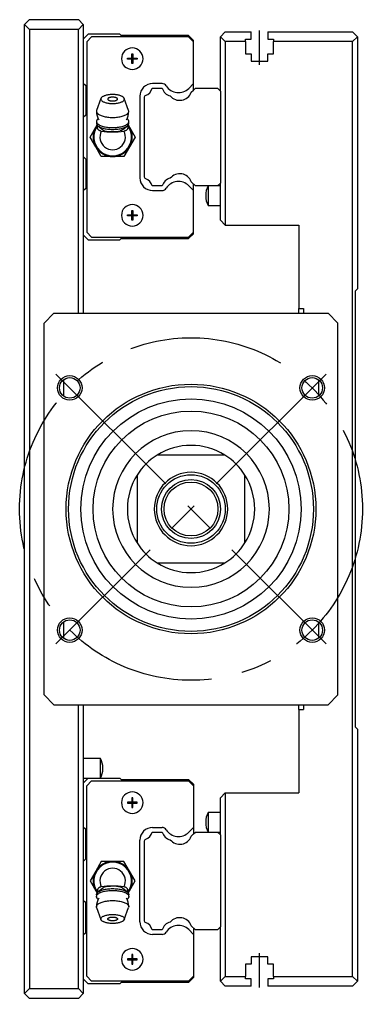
# Model space of a CAD drawing. Extents: x -13 to 881, y -378 to 120.
# Drawn here: x 810.9 to 880.9, y -100 to 100 of the extents above; entities that cross this region are included whole.
import ezdxf

# ---------------------------------------------------------------- set-up
doc = ezdxf.new("R2010")
doc.units = 0
doc.linetypes.add('CENTER', pattern=[50.8, 31.75, -6.35, 6.35, -6.35])
doc.layers.get('0').update_dxf_attribs({"linetype": 'CONTINUOUS'})
doc.layers.add('CENTER', color=1, linetype='CENTER')

msp = doc.modelspace()

# ---------------------------------------------------------------- linework, layer by layer
at = {"color": 7, "linetype": 'CONTINUOUS'}
for p, q in [((812.91, 100), (811.91, 99)), ((812.91, 100), (822.91, 100)), ((823.91, 99), (822.91, 100)), ((811.91, 99), (812.91, 98)), ((811.91, -99), (811.91, 99)), ((822.91, 98), (812.91, 98)), ((812.91, 98), (812.91, -98)), ((822.91, 98), (823.91, 99)), ((822.91, 40), (822.91, 98)), ((823.91, 99), (823.91, 40)), ((824.91, 97), (823.91, 96)), ((825.61, 96.45), (824.61, 95.45)), ((831.41, 97), (824.91, 97)), ((845.41, 96.45), (825.61, 96.45)), ((831.66, 96.75), (831.41, 97)), ((845.41, 96.75), (831.66, 96.75)), ((846.41, 95.75), (845.41, 96.75)), ((846.41, 95.45), (845.41, 96.45)), ((851.91, 96.5), (852.91, 97.5)), ((851.91, 85.4), (851.91, 96.5)), ((852.91, 95.5), (851.91, 96.5)), ((852.91, 97.5), (858.21, 97.5)), ((857.06, 96), (858.21, 96)), ((857.06, 95.5), (857.06, 96)), ((858.21, 96), (858.21, 97.5)), ((861.61, 97.5), (878.91, 97.5)), ((861.61, 97.5), (861.61, 96)), ((861.61, 96), (862.76, 96)), ((862.76, 96), (862.76, 95.5)), ((878.91, 97.5), (879.91, 96.5)), ((879.91, 96.5), (878.91, 95.5)), ((879.91, 96.5), (879.91, 45)), ((824.61, 95.45), (824.61, 56.55)), ((846.41, 95.45), (846.41, 95.75)), ((846.41, 86.92), (846.41, 95.45)), ((857.06, 95.5), (852.91, 95.5)), ((852.91, 95.5), (852.91, 58)), ((857.06, 95.5), (857.06, 93)), ((862.76, 93), (862.76, 95.5)), ((878.91, 95.5), (862.76, 95.5)), ((878.91, -95.5), (878.91, 95.5)), ((832.91, 92.1), (833.81, 92.1)), ((832.91, 91.9), (832.91, 92.1)), ((833.81, 92.1), (833.81, 93)), ((833.81, 93), (834.01, 93)), ((833.81, 92.1), (833.91, 92)), ((834.01, 92.1), (833.91, 92)), ((834.01, 93), (834.01, 92.1)), ((834.01, 92.1), (834.91, 92.1)), ((834.91, 92.1), (834.91, 91.9)), ((857.06, 93), (858.21, 93)), ((858.21, 93), (858.21, 91.5)), ((861.61, 93), (862.76, 93)), ((861.61, 91.5), (861.61, 93)), ((833.81, 91.9), (832.91, 91.9)), ((833.81, 91.9), (833.91, 92)), ((833.81, 91), (833.81, 91.9)), ((834.01, 91), (833.81, 91)), ((834.01, 91.9), (833.91, 92)), ((834.91, 91.9), (834.01, 91.9)), ((834.01, 91.9), (834.01, 91)), ((858.21, 91.5), (861.61, 91.5)), ((823.91, 87), (824.41, 86.5)), ((824.41, 86.5), (824.41, 80.5)), ((839.99, 86.93), (838.08, 86.93)), ((846.41, 86.92), (845.45, 85.95)), ((846.41, 85.6), (846.41, 86.92)), ((827.6, 84.02), (827.56, 83.95)), ((827.66, 84.08), (827.6, 84.02)), ((827.72, 84.14), (827.66, 84.08)), ((827.8, 84.2), (827.72, 84.14)), ((827.89, 84.25), (827.8, 84.2)), ((827.98, 84.31), (827.89, 84.25)), ((828.09, 84.36), (827.98, 84.31)), ((828.21, 84.41), (828.09, 84.36)), ((828.33, 84.45), (828.21, 84.41)), ((828.47, 84.49), (828.33, 84.45)), ((828.61, 84.53), (828.47, 84.49)), ((828.76, 84.57), (828.61, 84.53)), ((828.91, 84.6), (828.76, 84.57)), ((829.07, 84.62), (828.91, 84.6)), ((829.23, 84.64), (829.07, 84.62)), ((829.14, 84.01), (829.09, 83.98)), ((829.2, 84.03), (829.14, 84.01)), ((829.27, 84.05), (829.2, 84.03)), ((829.4, 84.66), (829.23, 84.64)), ((829.34, 84.07), (829.27, 84.05)), ((829.41, 84.09), (829.34, 84.07)), ((829.57, 84.67), (829.4, 84.66)), ((829.49, 84.11), (829.41, 84.09)), ((829.57, 84.12), (829.49, 84.11)), ((829.74, 84.68), (829.57, 84.67)), ((829.65, 84.13), (829.57, 84.12)), ((829.74, 84.14), (829.65, 84.13)), ((829.91, 84.68), (829.74, 84.68)), ((829.82, 84.14), (829.74, 84.14)), ((829.91, 84.14), (829.82, 84.14)), ((830.08, 84.68), (829.91, 84.68)), ((830, 84.14), (829.91, 84.14)), ((830.08, 84.14), (830, 84.14)), ((830.25, 84.67), (830.08, 84.68)), ((830.17, 84.13), (830.08, 84.14)), ((830.25, 84.12), (830.17, 84.13)), ((830.42, 84.66), (830.25, 84.67)), ((830.33, 84.11), (830.25, 84.12)), ((830.41, 84.09), (830.33, 84.11)), ((830.48, 84.07), (830.41, 84.09)), ((830.59, 84.64), (830.42, 84.66)), ((830.55, 84.05), (830.48, 84.07)), ((830.62, 84.03), (830.55, 84.05)), ((830.75, 84.62), (830.59, 84.64)), ((830.68, 84.01), (830.62, 84.03)), ((830.73, 83.98), (830.68, 84.01)), ((830.91, 84.6), (830.75, 84.62)), ((831.06, 84.57), (830.91, 84.6)), ((831.21, 84.53), (831.06, 84.57)), ((831.35, 84.49), (831.21, 84.53)), ((831.49, 84.45), (831.35, 84.49)), ((831.61, 84.41), (831.49, 84.45)), ((831.73, 84.36), (831.61, 84.41)), ((831.84, 84.31), (831.73, 84.36)), ((831.93, 84.25), (831.84, 84.31)), ((832.02, 84.2), (831.93, 84.25)), ((832.1, 84.14), (832.02, 84.2)), ((832.16, 84.08), (832.1, 84.14)), ((832.22, 84.02), (832.16, 84.08)), ((832.26, 83.95), (832.22, 84.02)), ((835.48, 84.33), (835.48, 67.67)), ((836.41, 84.2), (836.57, 84.48)), ((836.41, 67.8), (836.41, 84.2)), ((837.97, 86), (840.05, 86)), ((845.96, 85.15), (846.41, 85.6)), ((846.41, 85.6), (846.81, 86)), ((846.81, 86), (851.31, 86)), ((851.31, 86), (851.91, 85.4)), ((851.91, 85.4), (851.91, 66.6)), ((827.53, 83.89), (826.64, 81.44)), ((827.53, 83.89), (827.51, 83.81)), ((827.51, 83.81), (827.51, 83.73)), ((827.51, 83.73), (827.53, 83.65)), ((827.56, 83.95), (827.53, 83.89)), ((827.53, 83.65), (827.56, 83.58)), ((827.56, 83.58), (827.61, 83.5)), ((827.61, 83.5), (827.68, 83.42)), ((827.68, 83.42), (827.76, 83.35)), ((827.76, 83.35), (827.86, 83.28)), ((827.86, 83.28), (827.97, 83.22)), ((827.97, 83.22), (828.1, 83.16)), ((828.1, 83.16), (828.24, 83.1)), ((828.24, 83.1), (828.39, 83.05)), ((828.39, 83.05), (828.56, 83)), ((828.56, 83), (828.73, 82.96)), ((828.73, 82.96), (828.92, 82.92)), ((828.93, 83.83), (828.91, 83.79)), ((828.91, 83.79), (828.91, 83.76)), ((828.91, 83.76), (828.91, 83.73)), ((828.91, 83.73), (828.93, 83.69)), ((828.92, 82.92), (829.11, 82.9)), ((828.94, 83.86), (828.93, 83.83)), ((828.93, 83.69), (828.94, 83.66)), ((828.97, 83.89), (828.94, 83.86)), ((828.94, 83.66), (828.97, 83.63)), ((829, 83.92), (828.97, 83.89)), ((828.97, 83.63), (829, 83.6)), ((829.04, 83.95), (829, 83.92)), ((829, 83.6), (829.04, 83.57)), ((829.09, 83.98), (829.04, 83.95)), ((829.04, 83.57), (829.09, 83.54)), ((829.09, 83.54), (829.14, 83.51)), ((829.11, 82.9), (829.3, 82.87)), ((829.14, 83.51), (829.2, 83.49)), ((829.2, 83.49), (829.27, 83.47)), ((829.27, 83.47), (829.34, 83.45)), ((829.3, 82.87), (829.5, 82.86)), ((829.34, 83.45), (829.41, 83.43)), ((829.41, 83.43), (829.49, 83.41)), ((829.49, 83.41), (829.57, 83.4)), ((829.5, 82.86), (829.71, 82.85)), ((829.57, 83.4), (829.65, 83.39)), ((829.65, 83.39), (829.74, 83.38)), ((829.71, 82.85), (829.91, 82.84)), ((829.74, 83.38), (829.82, 83.38)), ((829.82, 83.38), (829.91, 83.38)), ((829.91, 83.38), (830, 83.38)), ((829.91, 82.84), (830.11, 82.85)), ((830, 83.38), (830.08, 83.38)), ((830.08, 83.38), (830.17, 83.39)), ((830.11, 82.85), (830.32, 82.86)), ((830.17, 83.39), (830.25, 83.4)), ((830.25, 83.4), (830.33, 83.41)), ((830.32, 82.86), (830.52, 82.87)), ((830.33, 83.41), (830.41, 83.43)), ((830.41, 83.43), (830.48, 83.45)), ((830.48, 83.45), (830.55, 83.47)), ((830.52, 82.87), (830.71, 82.9)), ((830.55, 83.47), (830.62, 83.49)), ((830.62, 83.49), (830.68, 83.51)), ((830.68, 83.51), (830.73, 83.54)), ((830.71, 82.9), (830.9, 82.92)), ((830.78, 83.95), (830.73, 83.98)), ((830.73, 83.54), (830.78, 83.57)), ((830.82, 83.92), (830.78, 83.95)), ((830.78, 83.57), (830.82, 83.6)), ((830.85, 83.89), (830.82, 83.92)), ((830.82, 83.6), (830.85, 83.63)), ((830.88, 83.86), (830.85, 83.89)), ((830.85, 83.63), (830.88, 83.66)), ((830.89, 83.83), (830.88, 83.86)), ((830.88, 83.66), (830.89, 83.69)), ((830.91, 83.79), (830.89, 83.83)), ((830.89, 83.69), (830.91, 83.73)), ((830.9, 82.92), (831.09, 82.96)), ((830.91, 83.76), (830.91, 83.79)), ((830.91, 83.73), (830.91, 83.76)), ((831.09, 82.96), (831.26, 83)), ((831.26, 83), (831.43, 83.05)), ((831.43, 83.05), (831.58, 83.1)), ((831.58, 83.1), (831.72, 83.16)), ((831.72, 83.16), (831.85, 83.22)), ((831.85, 83.22), (831.96, 83.28)), ((831.96, 83.28), (832.06, 83.35)), ((832.06, 83.35), (832.14, 83.42)), ((832.14, 83.42), (832.21, 83.5)), ((832.21, 83.5), (832.26, 83.58)), ((832.29, 83.89), (832.26, 83.95)), ((832.26, 83.58), (832.29, 83.65)), ((832.31, 83.81), (832.29, 83.89)), ((833.18, 81.44), (832.29, 83.89)), ((832.29, 83.65), (832.31, 83.73)), ((832.31, 83.73), (832.31, 83.81)), ((824.41, 80.5), (823.91, 80)), ((826.64, 81.44), (826.61, 81.27)), ((826.61, 81.27), (826.62, 81.17)), ((826.62, 81.17), (826.65, 81.07)), ((826.65, 81.07), (826.7, 80.97)), ((826.7, 80.97), (826.77, 80.88)), ((826.77, 80.88), (826.86, 80.78)), ((826.86, 80.78), (826.97, 80.69)), ((826.97, 80.69), (827.1, 80.61)), ((827.1, 80.61), (827.24, 80.52)), ((827.24, 80.52), (827.4, 80.45)), ((827.4, 80.45), (827.58, 80.37)), ((827.58, 80.37), (827.77, 80.31)), ((827.77, 80.31), (827.97, 80.24)), ((827.97, 80.24), (828.19, 80.19)), ((828.19, 80.19), (828.41, 80.14)), ((828.41, 80.14), (828.65, 80.1)), ((828.65, 80.1), (828.89, 80.07)), ((828.89, 80.07), (829.14, 80.04)), ((829.14, 80.04), (829.39, 80.02)), ((829.39, 80.02), (829.65, 80.01)), ((829.65, 80.01), (829.91, 80)), ((829.91, 80), (830.17, 80.01)), ((830.17, 80.01), (830.43, 80.02)), ((830.43, 80.02), (830.68, 80.04)), ((830.68, 80.04), (830.93, 80.07)), ((830.93, 80.07), (831.17, 80.1)), ((831.17, 80.1), (831.41, 80.14)), ((831.41, 80.14), (831.63, 80.19)), ((831.63, 80.19), (831.85, 80.24)), ((831.85, 80.24), (832.05, 80.31)), ((832.05, 80.31), (832.24, 80.37)), ((832.24, 80.37), (832.42, 80.45)), ((832.42, 80.45), (832.58, 80.52)), ((832.58, 80.52), (832.72, 80.61)), ((832.72, 80.61), (832.85, 80.69)), ((832.85, 80.69), (832.96, 80.78)), ((832.96, 80.78), (833.05, 80.88)), ((833.05, 80.88), (833.12, 80.97)), ((833.12, 80.97), (833.17, 81.07)), ((833.17, 81.07), (833.2, 81.17)), ((833.21, 81.27), (833.18, 81.44)), ((833.2, 81.17), (833.21, 81.27)), ((826.45, 78), (826.73, 78.49)), ((826.63, 79.33), (826.61, 79.26)), ((826.61, 79.26), (826.61, 79.19)), ((826.61, 79.19), (826.62, 79.09)), ((826.61, 79.19), (826.61, 78.82)), ((826.61, 78.82), (826.61, 78.75)), ((826.61, 78.75), (826.63, 78.69)), ((826.62, 79.09), (826.65, 78.99)), ((826.65, 79.39), (826.63, 79.33)), ((826.63, 78.69), (826.65, 78.62)), ((826.68, 79.46), (826.65, 79.39)), ((826.65, 78.99), (826.7, 78.9)), ((826.65, 78.62), (826.68, 78.55)), ((826.73, 79.52), (826.68, 79.46)), ((826.68, 78.55), (826.73, 78.49)), ((826.7, 78.9), (826.77, 78.8)), ((826.78, 79.59), (826.73, 79.52)), ((826.73, 78.49), (826.78, 78.42)), ((826.77, 78.8), (826.86, 78.71)), ((826.84, 79.65), (826.78, 79.59)), ((826.78, 78.42), (826.84, 78.36)), ((826.82, 77.98), (826.83, 78.05)), ((826.83, 78.05), (826.85, 78.12)), ((826.91, 79.71), (826.84, 79.65)), ((826.84, 78.36), (826.91, 78.3)), ((826.85, 78.12), (826.87, 78.2)), ((826.86, 78.71), (826.97, 78.62)), ((826.87, 78.2), (826.9, 78.27)), ((826.9, 78.27), (826.91, 78.29)), ((826.97, 79.77), (826.91, 79.71)), ((826.91, 78.3), (827.03, 78.21)), ((826.91, 78.3), (827.9, 77.46)), ((826.97, 78.62), (827.1, 78.53)), ((827.03, 78.21), (827.17, 78.12)), ((827.1, 78.53), (827.24, 78.45)), ((827.17, 78.12), (827.33, 78.03)), ((827.24, 78.45), (827.4, 78.37)), ((827.33, 78.03), (827.5, 77.96)), ((827.4, 78.37), (827.58, 78.3)), ((827.58, 78.3), (827.77, 78.23)), ((827.77, 78.23), (827.97, 78.17)), ((827.97, 78.17), (828.19, 78.11)), ((828.19, 78.11), (828.41, 78.07)), ((828.41, 78.07), (828.65, 78.02)), ((828.65, 78.02), (828.89, 77.99)), ((830.93, 77.99), (831.17, 78.02)), ((831.17, 78.02), (831.41, 78.07)), ((831.41, 78.07), (831.63, 78.11)), ((831.63, 78.11), (831.85, 78.17)), ((831.85, 78.17), (832.05, 78.23)), ((831.92, 77.46), (832.91, 78.3)), ((832.05, 78.23), (832.24, 78.3)), ((832.24, 78.3), (832.42, 78.37)), ((832.32, 77.96), (832.49, 78.03)), ((832.42, 78.37), (832.58, 78.45)), ((832.49, 78.03), (832.65, 78.12)), ((832.58, 78.45), (832.72, 78.53)), ((832.65, 78.12), (832.79, 78.21)), ((832.72, 78.53), (832.85, 78.62)), ((832.79, 78.21), (832.91, 78.3)), ((832.91, 79.71), (832.85, 79.77)), ((832.85, 78.62), (832.96, 78.71)), ((832.98, 79.65), (832.91, 79.71)), ((832.91, 78.3), (832.98, 78.36)), ((832.91, 78.29), (832.92, 78.27)), ((832.92, 78.27), (832.95, 78.2)), ((832.95, 78.2), (832.97, 78.12)), ((832.96, 78.71), (833.05, 78.8)), ((832.97, 78.12), (832.99, 78.05)), ((833.04, 79.59), (832.98, 79.65)), ((832.98, 78.36), (833.04, 78.42)), ((832.99, 78.05), (833, 77.98)), ((833.09, 79.52), (833.04, 79.59)), ((833.04, 78.42), (833.09, 78.49)), ((833.05, 78.8), (833.12, 78.9)), ((833.14, 79.46), (833.09, 79.52)), ((833.09, 78.49), (833.14, 78.55)), ((833.09, 78.49), (833.37, 78)), ((833.12, 78.9), (833.17, 78.99)), ((833.17, 79.39), (833.14, 79.46)), ((833.14, 78.55), (833.17, 78.62)), ((833.19, 79.33), (833.17, 79.39)), ((833.17, 78.99), (833.2, 79.09)), ((833.17, 78.62), (833.19, 78.69)), ((833.21, 79.26), (833.19, 79.33)), ((833.19, 78.69), (833.21, 78.75)), ((833.2, 79.09), (833.21, 79.19)), ((833.21, 79.19), (833.21, 79.26)), ((833.21, 78.82), (833.21, 79.19)), ((833.21, 78.75), (833.21, 78.82)), ((825.29, 76), (826.45, 78)), ((826.82, 77.91), (826.82, 77.98)), ((826.83, 77.84), (826.82, 77.91)), ((826.84, 77.78), (826.83, 77.84)), ((826.85, 77.72), (826.84, 77.78)), ((826.88, 77.66), (826.85, 77.72)), ((826.91, 77.61), (826.88, 77.66)), ((826.94, 77.55), (826.91, 77.61)), ((826.99, 77.5), (826.94, 77.55)), ((827.03, 77.46), (826.99, 77.5)), ((827.09, 77.41), (827.03, 77.46)), ((827.15, 77.36), (827.09, 77.41)), ((827.23, 77.32), (827.15, 77.36)), ((827.31, 77.28), (827.23, 77.32)), ((827.4, 77.24), (827.31, 77.28)), ((827.5, 77.21), (827.4, 77.24)), ((827.5, 77.96), (827.7, 77.88)), ((827.59, 77.18), (827.5, 77.21)), ((827.7, 77.88), (827.9, 77.82)), ((827.9, 77.82), (828.12, 77.76)), ((828.07, 77.35), (827.9, 77.46)), ((828.27, 77.27), (828.07, 77.35)), ((828.12, 77.76), (828.36, 77.71)), ((828.36, 77.71), (828.6, 77.66)), ((828.6, 77.66), (828.85, 77.63)), ((828.85, 77.63), (829.11, 77.6)), ((828.89, 77.99), (829.14, 77.96)), ((829.11, 77.6), (829.37, 77.58)), ((829.14, 77.96), (829.39, 77.94)), ((829.37, 77.58), (829.64, 77.56)), ((829.39, 77.94), (829.65, 77.93)), ((829.64, 77.56), (829.91, 77.56)), ((829.65, 77.93), (829.91, 77.93)), ((829.91, 77.93), (830.17, 77.93)), ((829.91, 77.56), (830.18, 77.56)), ((830.17, 77.93), (830.43, 77.94)), ((830.18, 77.56), (830.45, 77.58)), ((830.43, 77.94), (830.68, 77.96)), ((830.45, 77.58), (830.71, 77.6)), ((830.68, 77.96), (830.93, 77.99)), ((830.71, 77.6), (830.97, 77.63)), ((830.97, 77.63), (831.22, 77.66)), ((831.22, 77.66), (831.46, 77.71)), ((831.46, 77.71), (831.7, 77.76)), ((831.69, 77.32), (831.48, 77.25)), ((831.92, 77.46), (831.69, 77.32)), ((831.7, 77.76), (831.92, 77.82)), ((831.92, 77.82), (832.12, 77.88)), ((832.12, 77.88), (832.32, 77.96)), ((832.32, 77.21), (832.23, 77.18)), ((832.42, 77.24), (832.32, 77.21)), ((832.51, 77.28), (832.42, 77.24)), ((832.59, 77.32), (832.51, 77.28)), ((832.66, 77.36), (832.59, 77.32)), ((832.73, 77.41), (832.66, 77.36)), ((832.79, 77.46), (832.73, 77.41)), ((832.83, 77.5), (832.79, 77.46)), ((832.88, 77.55), (832.83, 77.5)), ((832.91, 77.61), (832.88, 77.55)), ((832.94, 77.66), (832.91, 77.61)), ((832.97, 77.72), (832.94, 77.66)), ((832.98, 77.78), (832.97, 77.72)), ((832.99, 77.84), (832.98, 77.78)), ((833, 77.91), (832.99, 77.84)), ((833, 77.98), (833, 77.91)), ((833.37, 78), (834.53, 76)), ((826.45, 74), (825.29, 76)), ((834.53, 76), (833.37, 74)), ((827.6, 72), (826.45, 74)), ((833.37, 74), (832.22, 72)), ((823.91, 72), (824.41, 71.5)), ((824.41, 71.5), (824.41, 65.5)), ((829.91, 72), (827.6, 72)), ((832.22, 72), (829.91, 72)), ((836.57, 67.52), (836.41, 67.8)), ((845.45, 66.05), (846.41, 65.08)), ((846.81, 66), (845.96, 66.85)), ((846.41, 65.08), (846.41, 66.4)), ((849.41, 66), (849.41, 62)), ((851.91, 66.6), (851.31, 66)), ((851.91, 66), (851.31, 66)), ((851.91, 59), (851.91, 66.6)), ((824.41, 65.5), (823.91, 65)), ((840.05, 66), (837.97, 66)), ((838.08, 65.07), (839.99, 65.07)), ((846.41, 56.55), (846.41, 65.08)), ((851.31, 66), (846.81, 66)), ((848.91, 64.06), (848.91, 63.94)), ((849.41, 62), (851.91, 62)), ((832.91, 60.1), (833.81, 60.1)), ((832.91, 59.9), (832.91, 60.1)), ((833.81, 60.1), (833.81, 61)), ((833.81, 61), (834.01, 61)), ((833.81, 60.1), (833.91, 60)), ((834.01, 60.1), (833.91, 60)), ((834.01, 61), (834.01, 60.1)), ((834.01, 60.1), (834.91, 60.1)), ((834.91, 60.1), (834.91, 59.9)), ((833.81, 59.9), (832.91, 59.9)), ((833.81, 59.9), (833.91, 60)), ((833.81, 59), (833.81, 59.9)), ((834.01, 59), (833.81, 59)), ((834.01, 59.9), (833.91, 60)), ((834.91, 59.9), (834.01, 59.9)), ((834.01, 59.9), (834.01, 59)), ((851.91, 59), (852.91, 58)), ((824.61, 56.55), (825.61, 55.55)), ((845.41, 55.55), (846.41, 56.55)), ((845.41, 55.25), (846.41, 56.25)), ((846.41, 56.25), (846.41, 56.55)), ((852.91, 58), (867.91, 58)), ((867.91, 58), (867.91, 41)), ((823.91, 56), (824.91, 55)), ((824.91, 55), (831.41, 55)), ((825.61, 55.55), (845.41, 55.55)), ((831.41, 55), (831.66, 55.25)), ((831.66, 55.25), (845.41, 55.25)), ((879.41, 44.5), (879.91, 45)), ((879.41, 44.5), (879.41, -44.5)), ((817.91, 40), (815.91, 38)), ((817.91, 40), (873.91, 40)), ((867.91, 40), (867.91, 41)), ((867.91, 41), (868.91, 41)), ((868.91, 41), (868.91, 40)), ((875.91, 38), (873.91, 40)), ((815.91, -38), (815.91, 38)), ((875.91, -38), (875.91, 38)), ((819.91, 23.06), (819.91, 26.44)), ((871.91, 26.44), (871.91, 23.06)), ((852.84, 11), (838.98, 11)), ((834.91, 6.93), (834.91, -6.93)), ((856.91, -6.93), (856.91, 6.93)), ((838.98, -11), (852.84, -11)), ((819.91, -26.44), (819.91, -23.06)), ((871.91, -23.06), (871.91, -26.44)), ((815.91, -38), (817.91, -40)), ((873.91, -40), (875.91, -38)), ((817.91, -40), (873.91, -40)), ((822.91, -98), (822.91, -40)), ((823.91, -40), (823.91, -99)), ((867.91, -41), (867.91, -40)), ((868.91, -40), (868.91, -41)), ((867.91, -41), (867.91, -58)), ((867.91, -41), (868.91, -41)), ((879.91, -45), (879.41, -44.5)), ((879.91, -45), (879.91, -96.5)), ((827.41, -51), (823.91, -51)), ((827.41, -53), (827.41, -51)), ((827.41, -55), (827.41, -53)), ((827.91, -53.06), (827.91, -52.94)), ((823.91, -55), (824.91, -55)), ((823.91, -56), (824.91, -55)), ((824.61, -56.55), (825.61, -55.55)), ((824.91, -55), (831.41, -55)), ((825.61, -55.55), (845.41, -55.55)), ((831.41, -55), (831.66, -55.25)), ((831.66, -55.25), (845.41, -55.25)), ((845.41, -55.25), (846.41, -56.25)), ((845.41, -55.55), (846.41, -56.55)), ((824.61, -95.45), (824.61, -56.55)), ((846.41, -56.25), (846.41, -56.55)), ((846.41, -56.55), (846.41, -65.08)), ((852.91, -58), (851.91, -59)), ((852.91, -58), (867.91, -58)), ((852.91, -58), (852.91, -95.5)), ((833.81, -59.9), (832.91, -59.9)), ((832.91, -59.9), (832.91, -60.1)), ((833.81, -59), (833.81, -59.9)), ((834.01, -59), (833.81, -59)), ((833.81, -59.9), (833.91, -60)), ((833.81, -60.1), (833.91, -60)), ((834.01, -59.9), (833.91, -60)), ((834.01, -60.1), (833.91, -60)), ((834.01, -59.9), (834.01, -59)), ((834.91, -59.9), (834.01, -59.9)), ((834.91, -60.1), (834.91, -59.9)), ((851.91, -66.6), (851.91, -59)), ((832.91, -60.1), (833.81, -60.1)), ((833.81, -60.1), (833.81, -61)), ((833.81, -61), (834.01, -61)), ((834.01, -60.1), (834.91, -60.1)), ((834.01, -61), (834.01, -60.1)), ((851.91, -62), (849.41, -62)), ((849.41, -62), (849.41, -66)), ((848.91, -63.94), (848.91, -64.06)), ((824.41, -65.5), (823.91, -65)), ((824.41, -71.5), (824.41, -65.5)), ((837.97, -66), (840.05, -66)), ((838.08, -65.07), (839.99, -65.07)), ((845.45, -66.05), (846.41, -65.08)), ((846.41, -65.08), (846.41, -66.4)), ((846.41, -66.4), (846.81, -66)), ((846.81, -66), (851.31, -66)), ((851.31, -66), (851.91, -66)), ((851.31, -66), (851.91, -66.6)), ((835.48, -84.33), (835.48, -67.67)), ((836.41, -67.8), (836.57, -67.52)), ((836.41, -84.2), (836.41, -67.8)), ((845.96, -66.85), (846.41, -66.4)), ((851.91, -66.6), (851.91, -85.4)), ((823.91, -72), (824.41, -71.5)), ((827.6, -72), (826.45, -74)), ((829.91, -72), (827.6, -72)), ((832.22, -72), (829.91, -72)), ((833.37, -74), (832.22, -72)), ((826.45, -74), (825.29, -76)), ((834.53, -76), (833.37, -74)), ((825.29, -76), (826.45, -78)), ((833.37, -78), (834.53, -76)), ((826.45, -78), (826.73, -78.49)), ((826.83, -77.85), (826.82, -77.91)), ((826.82, -77.91), (826.82, -77.98)), ((826.82, -77.98), (826.83, -78.05)), ((826.84, -77.78), (826.83, -77.85)), ((826.85, -77.72), (826.84, -77.78)), ((826.88, -77.66), (826.85, -77.72)), ((826.91, -77.61), (826.88, -77.66)), ((827.9, -77.46), (826.91, -78.3)), ((826.94, -77.55), (826.91, -77.61)), ((826.98, -77.5), (826.94, -77.55)), ((827.03, -77.46), (826.98, -77.5)), ((827.09, -77.41), (827.03, -77.46)), ((827.15, -77.36), (827.09, -77.41)), ((827.23, -77.32), (827.15, -77.36)), ((827.31, -77.28), (827.23, -77.32)), ((827.4, -77.24), (827.31, -77.28)), ((827.33, -78.03), (827.5, -77.96)), ((827.49, -77.21), (827.4, -77.24)), ((827.59, -77.18), (827.49, -77.21)), ((827.5, -77.96), (827.7, -77.88)), ((827.7, -77.88), (827.9, -77.82)), ((828.02, -77.38), (827.9, -77.46)), ((827.9, -77.82), (828.12, -77.76)), ((828.21, -77.29), (828.02, -77.38)), ((828.12, -77.76), (828.36, -77.71)), ((828.36, -77.71), (828.6, -77.66)), ((828.6, -77.66), (828.85, -77.63)), ((828.65, -78.02), (828.89, -77.99)), ((828.85, -77.63), (829.11, -77.6)), ((828.89, -77.99), (829.14, -77.96)), ((829.11, -77.6), (829.37, -77.58)), ((829.14, -77.96), (829.39, -77.94)), ((829.37, -77.58), (829.64, -77.56)), ((829.39, -77.94), (829.65, -77.93)), ((829.64, -77.56), (829.91, -77.56)), ((829.65, -77.93), (829.91, -77.93)), ((829.91, -77.56), (830.18, -77.56)), ((829.91, -77.93), (830.17, -77.93)), ((830.17, -77.93), (830.43, -77.94)), ((830.18, -77.56), (830.45, -77.58)), ((830.43, -77.94), (830.68, -77.96)), ((830.45, -77.58), (830.71, -77.6)), ((830.68, -77.96), (830.93, -77.99)), ((830.71, -77.6), (830.97, -77.63)), ((830.93, -77.99), (831.17, -78.02)), ((830.97, -77.63), (831.22, -77.66)), ((831.22, -77.66), (831.46, -77.71)), ((831.46, -77.71), (831.7, -77.76)), ((831.74, -77.34), (831.51, -77.26)), ((831.7, -77.76), (831.92, -77.82)), ((831.92, -77.46), (831.74, -77.34)), ((832.91, -78.3), (831.92, -77.46)), ((831.92, -77.82), (832.12, -77.88)), ((832.12, -77.88), (832.32, -77.96)), ((832.33, -77.21), (832.23, -77.18)), ((832.32, -77.96), (832.49, -78.03)), ((832.42, -77.24), (832.33, -77.21)), ((832.51, -77.28), (832.42, -77.24)), ((832.59, -77.32), (832.51, -77.28)), ((832.67, -77.36), (832.59, -77.32)), ((832.73, -77.41), (832.67, -77.36)), ((832.79, -77.46), (832.73, -77.41)), ((832.83, -77.5), (832.79, -77.46)), ((832.88, -77.55), (832.83, -77.5)), ((832.91, -77.61), (832.88, -77.55)), ((832.94, -77.66), (832.91, -77.61)), ((832.97, -77.72), (832.94, -77.66)), ((832.98, -77.78), (832.97, -77.72)), ((832.99, -77.84), (832.98, -77.78)), ((833, -77.91), (832.99, -77.84)), ((832.99, -78.05), (833, -77.98)), ((833, -77.98), (833, -77.91)), ((833.09, -78.49), (833.37, -78)), ((824.41, -80.5), (823.91, -80)), ((826.61, -78.75), (826.63, -78.69)), ((826.61, -78.82), (826.61, -78.75)), ((826.61, -78.82), (826.61, -79.19)), ((826.61, -79.19), (826.62, -79.09)), ((826.61, -79.26), (826.61, -79.19)), ((826.63, -79.33), (826.61, -79.26)), ((826.62, -79.09), (826.65, -78.99)), ((826.63, -78.69), (826.65, -78.62)), ((826.65, -79.39), (826.63, -79.33)), ((826.65, -78.62), (826.68, -78.55)), ((826.65, -78.99), (826.7, -78.9)), ((826.68, -79.46), (826.65, -79.39)), ((826.68, -78.55), (826.73, -78.49)), ((826.73, -79.52), (826.68, -79.46)), ((826.7, -78.9), (826.77, -78.8)), ((826.73, -78.49), (826.78, -78.42)), ((826.78, -79.59), (826.73, -79.52)), ((826.77, -78.8), (826.86, -78.71)), ((826.78, -78.42), (826.84, -78.36)), ((826.84, -79.65), (826.78, -79.59)), ((826.83, -78.05), (826.85, -78.12)), ((826.84, -78.36), (826.91, -78.3)), ((826.91, -79.71), (826.84, -79.65)), ((826.85, -78.12), (826.87, -78.2)), ((826.86, -78.71), (826.97, -78.62)), ((826.87, -78.2), (826.9, -78.27)), ((826.9, -78.27), (826.91, -78.29)), ((826.91, -78.3), (827.03, -78.21)), ((826.91, -79.71), (826.97, -79.77)), ((826.97, -78.62), (827.1, -78.53)), ((827.03, -78.21), (827.17, -78.12)), ((827.1, -78.53), (827.24, -78.45)), ((827.17, -78.12), (827.33, -78.03)), ((827.24, -78.45), (827.4, -78.37)), ((827.4, -78.37), (827.58, -78.3)), ((827.58, -78.3), (827.77, -78.23)), ((827.77, -78.23), (827.97, -78.17)), ((827.97, -78.17), (828.19, -78.11)), ((828.19, -78.11), (828.41, -78.07)), ((828.41, -78.07), (828.65, -78.02)), ((831.17, -78.02), (831.41, -78.07)), ((831.41, -78.07), (831.63, -78.11)), ((831.63, -78.11), (831.85, -78.17)), ((831.85, -78.17), (832.05, -78.23)), ((832.05, -78.23), (832.24, -78.3)), ((832.24, -78.3), (832.42, -78.37)), ((832.42, -78.37), (832.58, -78.45)), ((832.49, -78.03), (832.65, -78.12)), ((832.58, -78.45), (832.72, -78.53)), ((832.65, -78.12), (832.79, -78.21)), ((832.72, -78.53), (832.85, -78.62)), ((832.79, -78.21), (832.91, -78.3)), ((832.85, -78.62), (832.96, -78.71)), ((832.85, -79.77), (832.91, -79.71)), ((832.91, -78.29), (832.92, -78.27)), ((832.91, -78.3), (832.98, -78.36)), ((832.98, -79.65), (832.91, -79.71)), ((832.92, -78.27), (832.95, -78.2)), ((832.95, -78.2), (832.97, -78.12)), ((832.96, -78.71), (833.05, -78.8)), ((832.97, -78.12), (832.99, -78.05)), ((832.98, -78.36), (833.04, -78.42)), ((833.04, -79.59), (832.98, -79.65)), ((833.04, -78.42), (833.09, -78.49)), ((833.09, -79.52), (833.04, -79.59)), ((833.05, -78.8), (833.12, -78.9)), ((833.09, -78.49), (833.14, -78.55)), ((833.14, -79.46), (833.09, -79.52)), ((833.12, -78.9), (833.17, -78.99)), ((833.14, -78.55), (833.17, -78.62)), ((833.17, -79.39), (833.14, -79.46)), ((833.17, -78.62), (833.19, -78.69)), ((833.17, -78.99), (833.2, -79.09)), ((833.19, -79.33), (833.17, -79.39)), ((833.19, -78.69), (833.21, -78.75)), ((833.21, -79.26), (833.19, -79.33)), ((833.2, -79.09), (833.21, -79.19)), ((833.21, -78.75), (833.21, -78.82)), ((833.21, -79.19), (833.21, -78.82)), ((833.21, -79.19), (833.21, -79.26)), ((824.41, -86.5), (824.41, -80.5)), ((826.61, -81.27), (826.62, -81.17)), ((826.64, -81.44), (826.61, -81.27)), ((826.62, -81.17), (826.65, -81.07)), ((826.64, -81.44), (827.53, -83.89)), ((826.65, -81.07), (826.7, -80.97)), ((826.7, -80.97), (826.77, -80.88)), ((826.77, -80.88), (826.86, -80.78)), ((826.86, -80.78), (826.97, -80.69)), ((826.97, -80.69), (827.1, -80.61)), ((827.1, -80.61), (827.24, -80.52)), ((827.24, -80.52), (827.4, -80.45)), ((827.4, -80.45), (827.58, -80.37)), ((827.58, -80.37), (827.77, -80.31)), ((827.77, -80.31), (827.97, -80.24)), ((827.97, -80.24), (828.19, -80.19)), ((828.19, -80.19), (828.41, -80.14)), ((828.41, -80.14), (828.65, -80.1)), ((828.65, -80.1), (828.89, -80.07)), ((828.89, -80.07), (829.14, -80.04)), ((829.14, -80.04), (829.39, -80.02)), ((829.39, -80.02), (829.65, -80.01)), ((829.65, -80.01), (829.91, -80)), ((829.91, -80), (830.17, -80.01)), ((830.17, -80.01), (830.43, -80.02)), ((830.43, -80.02), (830.68, -80.04)), ((830.68, -80.04), (830.93, -80.07)), ((830.93, -80.07), (831.17, -80.1)), ((831.17, -80.1), (831.41, -80.14)), ((831.41, -80.14), (831.63, -80.19)), ((831.63, -80.19), (831.85, -80.24)), ((831.85, -80.24), (832.05, -80.31)), ((832.05, -80.31), (832.24, -80.37)), ((832.24, -80.37), (832.42, -80.45)), ((832.29, -83.89), (833.18, -81.44)), ((832.42, -80.45), (832.58, -80.52)), ((832.58, -80.52), (832.72, -80.61)), ((832.72, -80.61), (832.85, -80.69)), ((832.85, -80.69), (832.96, -80.78)), ((832.96, -80.78), (833.05, -80.88)), ((833.05, -80.88), (833.12, -80.97)), ((833.12, -80.97), (833.17, -81.07)), ((833.17, -81.07), (833.2, -81.17)), ((833.21, -81.3), (833.18, -81.44)), ((833.2, -81.17), (833.21, -81.27)), ((833.21, -81.27), (833.21, -81.3)), ((827.51, -83.73), (827.53, -83.65)), ((827.51, -83.81), (827.51, -83.73)), ((827.53, -83.89), (827.51, -83.81)), ((827.53, -83.65), (827.56, -83.58)), ((827.56, -83.95), (827.53, -83.89)), ((827.56, -83.58), (827.61, -83.5)), ((827.6, -84.02), (827.56, -83.95)), ((827.61, -83.5), (827.68, -83.42)), ((827.68, -83.42), (827.76, -83.35)), ((827.76, -83.35), (827.86, -83.28)), ((827.86, -83.28), (827.97, -83.22)), ((827.97, -83.22), (828.1, -83.16)), ((828.1, -83.16), (828.24, -83.1)), ((828.24, -83.1), (828.39, -83.05)), ((828.39, -83.05), (828.56, -83)), ((828.56, -83), (828.73, -82.96)), ((828.73, -82.96), (828.92, -82.92)), ((828.91, -83.73), (828.93, -83.69)), ((828.91, -83.76), (828.91, -83.73)), ((828.91, -83.79), (828.91, -83.76)), ((828.93, -83.83), (828.91, -83.79)), ((828.92, -82.92), (829.11, -82.9)), ((828.93, -83.69), (828.94, -83.66)), ((828.94, -83.86), (828.93, -83.83)), ((828.94, -83.66), (828.97, -83.63)), ((828.97, -83.89), (828.94, -83.86)), ((828.97, -83.63), (829, -83.6)), ((829, -83.92), (828.97, -83.89)), ((829, -83.6), (829.04, -83.57)), ((829.04, -83.95), (829, -83.92)), ((829.04, -83.57), (829.09, -83.54)), ((829.09, -83.98), (829.04, -83.95)), ((829.09, -83.54), (829.14, -83.51)), ((829.14, -84.01), (829.09, -83.98)), ((829.11, -82.9), (829.3, -82.87)), ((829.14, -83.51), (829.2, -83.49)), ((829.2, -83.49), (829.27, -83.47)), ((829.27, -83.47), (829.34, -83.45)), ((829.3, -82.87), (829.5, -82.86)), ((829.34, -83.45), (829.41, -83.43)), ((829.41, -83.43), (829.49, -83.41)), ((829.49, -83.41), (829.57, -83.4)), ((829.5, -82.86), (829.71, -82.85)), ((829.57, -83.4), (829.65, -83.39)), ((829.65, -83.39), (829.74, -83.38)), ((829.71, -82.85), (829.91, -82.84)), ((829.74, -83.38), (829.82, -83.38)), ((829.82, -83.38), (829.91, -83.38)), ((829.91, -82.84), (830.11, -82.85)), ((829.91, -83.38), (830, -83.38)), ((830, -83.38), (830.08, -83.38)), ((830.08, -83.38), (830.17, -83.39)), ((830.11, -82.85), (830.32, -82.86)), ((830.17, -83.39), (830.25, -83.4)), ((830.25, -83.4), (830.33, -83.41)), ((830.32, -82.86), (830.52, -82.87)), ((830.33, -83.41), (830.41, -83.43)), ((830.41, -83.43), (830.48, -83.45)), ((830.48, -83.45), (830.55, -83.47)), ((830.52, -82.87), (830.71, -82.9)), ((830.55, -83.47), (830.62, -83.49)), ((830.62, -83.49), (830.68, -83.51)), ((830.68, -83.51), (830.73, -83.54)), ((830.73, -83.98), (830.68, -84.01)), ((830.71, -82.9), (830.9, -82.92)), ((830.73, -83.54), (830.78, -83.57)), ((830.78, -83.95), (830.73, -83.98)), ((830.78, -83.57), (830.82, -83.6)), ((830.82, -83.92), (830.78, -83.95)), ((830.82, -83.6), (830.85, -83.63)), ((830.85, -83.89), (830.82, -83.92)), ((830.85, -83.63), (830.88, -83.66)), ((830.88, -83.86), (830.85, -83.89)), ((830.88, -83.66), (830.89, -83.69)), ((830.89, -83.83), (830.88, -83.86)), ((830.89, -83.69), (830.91, -83.73)), ((830.91, -83.79), (830.89, -83.83)), ((830.9, -82.92), (831.09, -82.96)), ((830.91, -83.73), (830.91, -83.76)), ((830.91, -83.76), (830.91, -83.79)), ((831.09, -82.96), (831.26, -83)), ((831.26, -83), (831.43, -83.05)), ((831.43, -83.05), (831.58, -83.1)), ((831.58, -83.1), (831.72, -83.16)), ((831.72, -83.16), (831.85, -83.22)), ((831.85, -83.22), (831.96, -83.28)), ((831.96, -83.28), (832.06, -83.35)), ((832.06, -83.35), (832.14, -83.42)), ((832.14, -83.42), (832.21, -83.5)), ((832.21, -83.5), (832.26, -83.58)), ((832.26, -83.95), (832.22, -84.02)), ((832.26, -83.58), (832.29, -83.65)), ((832.29, -83.89), (832.26, -83.95)), ((832.29, -83.65), (832.31, -83.73)), ((832.31, -83.81), (832.29, -83.89)), ((832.31, -83.73), (832.31, -83.81)), ((827.66, -84.08), (827.6, -84.02)), ((827.72, -84.14), (827.66, -84.08)), ((827.8, -84.2), (827.72, -84.14)), ((827.89, -84.25), (827.8, -84.2)), ((827.98, -84.31), (827.89, -84.25)), ((828.09, -84.36), (827.98, -84.31)), ((828.21, -84.41), (828.09, -84.36)), ((828.33, -84.45), (828.21, -84.41)), ((828.47, -84.49), (828.33, -84.45)), ((828.61, -84.53), (828.47, -84.49)), ((828.76, -84.57), (828.61, -84.53)), ((828.91, -84.6), (828.76, -84.57)), ((829.07, -84.62), (828.91, -84.6)), ((829.23, -84.64), (829.07, -84.62)), ((829.2, -84.03), (829.14, -84.01)), ((829.27, -84.05), (829.2, -84.03)), ((829.4, -84.66), (829.23, -84.64)), ((829.34, -84.07), (829.27, -84.05)), ((829.41, -84.09), (829.34, -84.07)), ((829.57, -84.67), (829.4, -84.66)), ((829.49, -84.11), (829.41, -84.09)), ((829.57, -84.12), (829.49, -84.11)), ((829.65, -84.13), (829.57, -84.12)), ((829.74, -84.68), (829.57, -84.67)), ((829.74, -84.14), (829.65, -84.13)), ((829.82, -84.14), (829.74, -84.14)), ((829.91, -84.68), (829.74, -84.68)), ((829.91, -84.14), (829.82, -84.14)), ((830, -84.14), (829.91, -84.14)), ((830.08, -84.68), (829.91, -84.68)), ((830.08, -84.14), (830, -84.14)), ((830.17, -84.13), (830.08, -84.14)), ((830.25, -84.67), (830.08, -84.68)), ((830.25, -84.12), (830.17, -84.13)), ((830.33, -84.11), (830.25, -84.12)), ((830.42, -84.66), (830.25, -84.67)), ((830.41, -84.09), (830.33, -84.11)), ((830.48, -84.07), (830.41, -84.09)), ((830.59, -84.64), (830.42, -84.66)), ((830.55, -84.05), (830.48, -84.07)), ((830.62, -84.03), (830.55, -84.05)), ((830.75, -84.62), (830.59, -84.64)), ((830.68, -84.01), (830.62, -84.03)), ((830.91, -84.6), (830.75, -84.62)), ((831.06, -84.57), (830.91, -84.6)), ((831.21, -84.53), (831.06, -84.57)), ((831.35, -84.49), (831.21, -84.53)), ((831.49, -84.45), (831.35, -84.49)), ((831.61, -84.41), (831.49, -84.45)), ((831.73, -84.36), (831.61, -84.41)), ((831.84, -84.31), (831.73, -84.36)), ((831.93, -84.25), (831.84, -84.31)), ((832.02, -84.2), (831.93, -84.25)), ((832.1, -84.14), (832.02, -84.2)), ((832.16, -84.08), (832.1, -84.14)), ((832.22, -84.02), (832.16, -84.08)), ((836.57, -84.48), (836.41, -84.2)), ((840.05, -86), (837.97, -86)), ((846.41, -86.92), (845.45, -85.95)), ((846.81, -86), (845.96, -85.15)), ((846.41, -85.6), (846.41, -86.92)), ((851.31, -86), (846.81, -86)), ((851.91, -85.4), (851.31, -86)), ((851.91, -96.5), (851.91, -85.4)), ((823.91, -87), (824.41, -86.5)), ((839.99, -86.93), (838.08, -86.93)), ((846.41, -86.92), (846.41, -95.45)), ((833.81, -91.9), (832.91, -91.9)), ((832.91, -91.9), (832.91, -92.1)), ((833.81, -91), (833.81, -91.9)), ((834.01, -91), (833.81, -91)), ((833.81, -91.9), (833.91, -92)), ((833.81, -92.1), (833.91, -92)), ((834.01, -91.9), (833.91, -92)), ((834.01, -92.1), (833.91, -92)), ((834.01, -91.9), (834.01, -91)), ((834.91, -91.9), (834.01, -91.9)), ((834.91, -92.1), (834.91, -91.9)), ((858.21, -91.5), (858.21, -93)), ((861.61, -91.5), (858.21, -91.5)), ((861.61, -93), (861.61, -91.5)), ((832.91, -92.1), (833.81, -92.1)), ((833.81, -92.1), (833.81, -93)), ((833.81, -93), (834.01, -93)), ((834.01, -92.1), (834.91, -92.1)), ((834.01, -93), (834.01, -92.1)), ((857.06, -93), (857.06, -95.5)), ((858.21, -93), (857.06, -93)), ((862.76, -93), (861.61, -93)), ((862.76, -95.5), (862.76, -93)), ((824.91, -97), (823.91, -96)), ((825.61, -96.45), (824.61, -95.45)), ((846.41, -95.45), (845.41, -96.45)), ((846.41, -95.75), (845.41, -96.75)), ((846.41, -95.45), (846.41, -95.75)), ((851.91, -96.5), (852.91, -95.5)), ((852.91, -95.5), (857.06, -95.5)), ((857.06, -96), (857.06, -95.5)), ((858.21, -96), (857.06, -96)), ((858.21, -97.5), (858.21, -96)), ((862.76, -96), (861.61, -96)), ((861.61, -96), (861.61, -97.5)), ((862.76, -95.5), (862.76, -96)), ((862.76, -95.5), (878.91, -95.5)), ((878.91, -95.5), (879.91, -96.5)), ((812.91, -98), (811.91, -99)), ((812.91, -98), (822.91, -98)), ((823.91, -99), (822.91, -98)), ((831.41, -97), (824.91, -97)), ((845.41, -96.45), (825.61, -96.45)), ((831.66, -96.75), (831.41, -97)), ((845.41, -96.75), (831.66, -96.75)), ((852.91, -97.5), (851.91, -96.5)), ((858.21, -97.5), (852.91, -97.5)), ((878.91, -97.5), (861.61, -97.5)), ((879.91, -96.5), (878.91, -97.5)), ((811.91, -99), (812.91, -100)), ((822.91, -100), (812.91, -100)), ((822.91, -100), (823.91, -99))]:
    msp.add_line(p, q, dxfattribs=at)
at = {"color": 3, "linetype": 'CONTINUOUS'}
for centre in [(821.16, 24.75), (870.66, 24.75), (821.16, -24.75), (870.66, -24.75)]:
    msp.add_circle(centre, 2.5, dxfattribs=at)
at = {"color": 7, "linetype": 'CONTINUOUS'}
for centre, radius in [((821.16, 24.75), 2.1), ((870.66, 24.75), 2.1), ((845.91, 0), 25.5), ((845.91, 0), 25), ((845.91, 0), 22.5), ((845.91, 0), 20), ((845.91, 0), 7), ((845.91, 0), 6), ((845.91, 0), 5.5), ((821.16, -24.75), 2.1), ((870.66, -24.75), 2.1)]:
    msp.add_circle(centre, radius, dxfattribs=at)
for centre, radius, start, end in [((833.91, 92), 2.2, 0, 180), ((833.91, 92), 2.2, 180, 0), ((838.08, 84.33), 2.6, 90, 180), ((839.99, 85.93), 1, 32.3319, 90), ((839.98, 85.9), 1.03, 33.3353, 88.9965), ((843.35, 88.05), 2.97, 212.3321, 315), ((835.93, 86.48), 2.1, 287.8944, 346.7394), ((842.09, 86.48), 2.1, 193.2606, 258.3703), ((843.61, 86), 2.5, 219.0557, 340.1637), ((829.91, 81.27), 3.3, 180.0002, 212.051), ((829.91, 81.27), 3.3, 327.9527, 359.9999), ((829.91, 76), 3.85, 142.5071, 37.4929), ((829.91, 76), 4, 142.1418, 150), ((829.91, 76), 4, 30, 37.8582), ((829.91, 76), 4, 150, 210), ((829.91, 76), 2.6, 152.9958, 27.0042), ((829.91, 101.67), 24.6, 264.5957, 275.4043), ((829.93, 85.02), 7.92, 257.8831, 281.2825), ((829.91, 76), 4, 330, 30), ((829.91, 76), 4, 210, 270), ((829.91, 76), 4, 270, 330), ((843.61, 66), 2.5, 19.8363, 140.9443), ((838.08, 67.67), 2.6, 180, 270), ((835.93, 65.52), 2.1, 13.2606, 72.1056), ((842.09, 65.52), 2.1, 101.6297, 166.7394), ((843.35, 63.95), 2.97, 44.9791, 147.6681), ((852.91, 64.06), 4, 151.0305, 180), ((839.99, 66.07), 1, 270, 327.6675), ((833.91, 60), 2.2, 0, 180), ((852.91, 63.94), 4, 180, 208.9695), ((833.91, 60), 2.2, 180, 0), ((845.91, 0), 16, 0, 180), ((845.91, 0), 16, 0, 180), ((845.91, 0), 13, 57.7958, 122.2042), ((845.91, 0), 13, 57.7958, 122.2042), ((845.91, 0), 13, 122.2042, 147.7958), ((845.91, 0), 13, 32.2042, 57.7958), ((845.91, 0), 13, 147.7958, 180), ((845.91, 0), 13, 147.7958, 180), ((845.91, 0), 7.5, 0, 180), ((845.91, 0), 13, 0, 32.2042), ((845.91, 0), 13, 0, 32.2042), ((845.91, 0), 16, 180, 0), ((845.91, 0), 16, 180, 0), ((845.91, 0), 13, 180, 212.2042), ((845.91, 0), 13, 180, 212.2042), ((845.91, 0), 7.5, 180, 0), ((845.91, 0), 13, 327.7958, 0), ((845.91, 0), 13, 327.7958, 0), ((845.91, 0), 13, 212.2042, 237.7958), ((845.91, 0), 13, 302.2042, 327.7958), ((845.91, 0), 13, 237.7958, 302.2042), ((845.91, 0), 13, 237.7958, 302.2042), ((823.91, -52.94), 4, 0, 28.9695), ((823.91, -53.06), 4, 331.0305, 0), ((833.91, -60), 2.2, 0, 180), ((833.91, -60), 2.2, 180, 0), ((852.91, -63.94), 4, 151.0305, 180), ((838.08, -67.67), 2.6, 90, 180), ((835.93, -65.52), 2.1, 287.8944, 346.7394), ((839.99, -66.07), 1, 32.3325, 90), ((842.09, -65.52), 2.1, 193.2606, 258.3703), ((843.35, -63.95), 2.97, 212.3319, 315.0209), ((852.91, -64.06), 4, 180, 208.9695), ((843.61, -66), 2.5, 219.0557, 340.1637), ((829.91, -76), 4, 90, 150), ((829.91, -76), 4, 30, 90), ((829.91, -76), 4, 150, 210), ((829.91, -76), 3.85, 322.5071, 217.4929), ((829.91, -76), 2.6, 332.9958, 207.0042), ((829.91, -76), 4, 330, 30), ((829.91, -76), 4, 210, 217.8582), ((829.91, -101.74), 24.67, 84.6125, 95.3875), ((829.94, -84.77), 7.68, 78.208, 103.0193), ((829.91, -76), 4, 322.1418, 330), ((829.91, -81.27), 3.3, 147.9527, 179.9999), ((829.91, -81.27), 3.3, 0.0002, 32.051), ((843.61, -86), 2.5, 19.8363, 140.9443), ((838.08, -84.33), 2.6, 180, 270), ((835.93, -86.48), 2.1, 13.2606, 72.1056), ((842.09, -86.48), 2.1, 101.6297, 166.7394), ((843.35, -88.05), 2.97, 45, 147.6679), ((839.99, -85.93), 1, 270, 327.6681), ((839.98, -85.9), 1.03, 271.0035, 326.6647), ((833.91, -92), 2.2, 0, 180), ((833.91, -92), 2.2, 180, 0)]:
    msp.add_arc(centre, radius, start, end, dxfattribs=at)
at = {"layer": 'CENTER', "color": 1, "linetype": 'CENTER'}
for p, q in [((859.91, 90.75), (859.91, 97.75)), ((873.49, 27.58), (818.33, -27.58)), ((818.33, 27.58), (873.49, -27.58)), ((859.91, -97.75), (859.91, -90.75))]:
    msp.add_line(p, q, dxfattribs=at)
msp.add_circle((845.91, 0), 35, dxfattribs=at)

doc.saveas('drawing.dxf')
